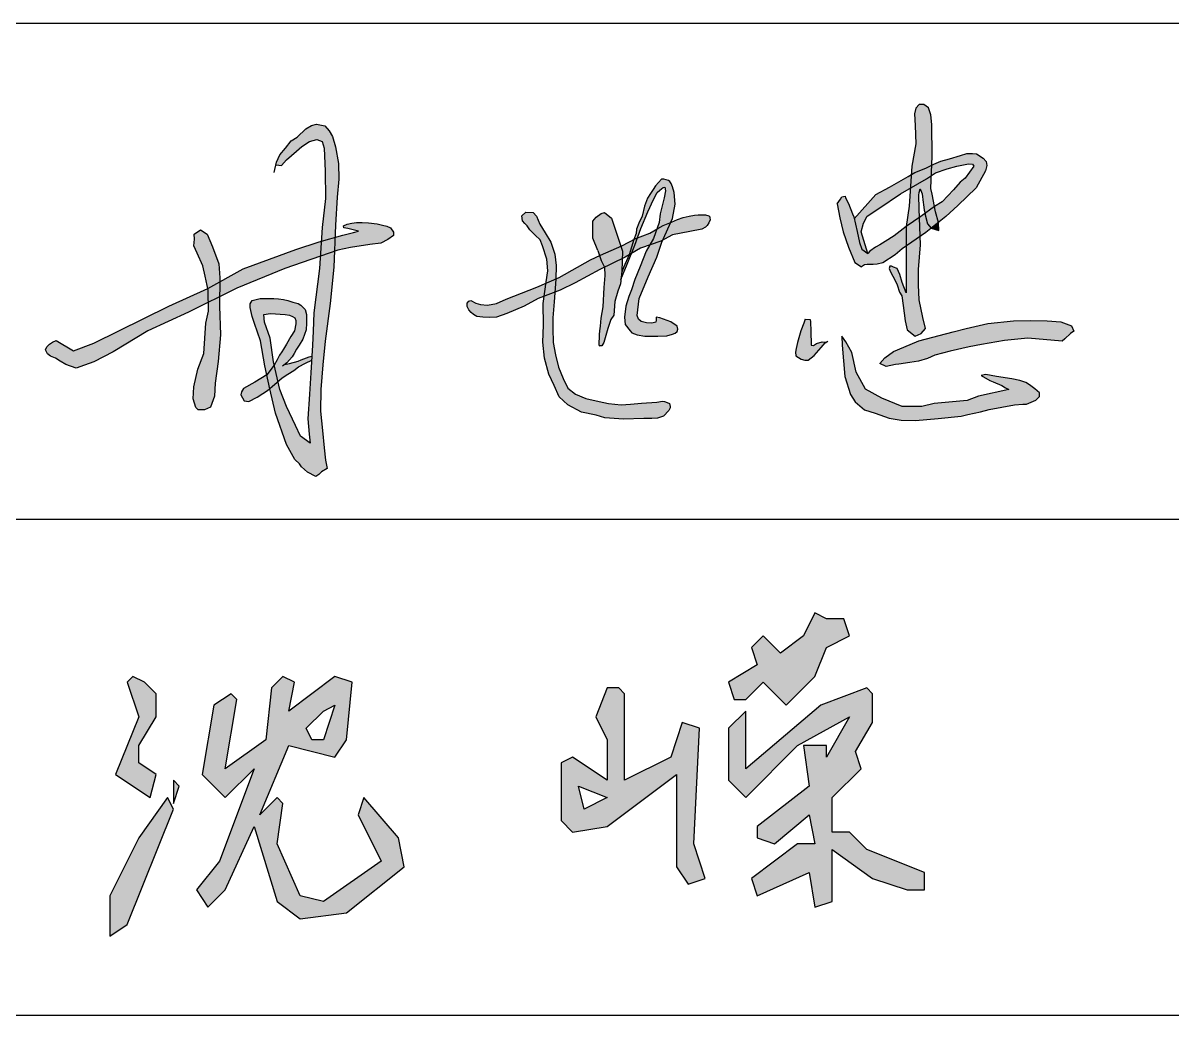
# Model space of a CAD drawing. Header units: millimetres. Extents: x 865974 to 875117, y 41124 to 44891.
# Drawn here: x 871434.83 to 871449.91, y 41163.1 to 41176.1 of the extents above; entities that cross this region are included whole.
import ezdxf

# ---------------------------------------------------------------- set-up
doc = ezdxf.new("R2010")
doc.units = ezdxf.units.MM
doc.header["$LTSCALE"] = 1000
doc.header["$MEASUREMENT"] = 0
doc.layers.add('HATCH', color=8, linetype='Continuous')

msp = doc.modelspace()

# ---------------------------------------------------------------- hatches: boundary and pattern name
at = {"linetype": 'Continuous'}
h = msp.add_hatch(color=256, dxfattribs=at)
h.paths.add_polyline_path([(871443.399, 41166.256), (871443.399, 41165.046), (871443.55, 41164.819), (871443.777, 41164.894), (871443.626, 41165.348), (871443.701, 41166.861), (871443.474, 41166.936), (871443.323, 41166.483), (871442.718, 41166.18), (871442.718, 41167.314), (871442.643, 41167.39), (871442.491, 41167.39), (871442.34, 41167.012), (871442.491, 41166.709), (871442.491, 41166.18), (871442.038, 41166.483), (871441.886, 41166.407), (871441.886, 41165.651), (871442.038, 41165.499), (871442.491, 41165.575)])
h.paths.add_polyline_path([(871442.491, 41165.953), (871442.189, 41165.802), (871442.113, 41166.104)], flags=16)
h.paths.add_polyline_path([(871445.214, 41167.541), (871445.365, 41167.919), (871445.668, 41168.071), (871445.592, 41168.298), (871445.365, 41168.298), (871445.214, 41168.373), (871445.063, 41168.071), (871444.76, 41167.844), (871444.533, 41168.071), (871444.382, 41167.919), (871444.458, 41167.693), (871444.079, 41167.466), (871444.155, 41167.239), (871444.306, 41167.239), (871444.533, 41167.466), (871444.836, 41167.163)])
h.paths.add_polyline_path([(871445.97, 41166.936), (871445.97, 41167.314), (871445.894, 41167.39), (871445.289, 41167.163), (871444.306, 41166.331), (871444.306, 41167.088), (871444.079, 41166.861), (871444.079, 41166.18), (871444.306, 41165.953), (871444.987, 41166.634), (871445.668, 41167.012), (871445.365, 41166.483), (871445.365, 41166.634), (871445.063, 41166.634), (871445.138, 41166.104), (871444.458, 41165.575), (871444.458, 41165.424), (871444.684, 41165.348), (871445.138, 41165.726), (871445.214, 41165.348), (871444.987, 41165.348), (871444.382, 41164.894), (871444.458, 41164.668), (871445.138, 41164.97), (871445.214, 41164.516), (871445.441, 41164.592), (871445.441, 41165.273), (871445.97, 41164.894), (871446.424, 41164.743), (871446.651, 41164.743), (871446.651, 41164.97), (871445.894, 41165.273), (871445.668, 41165.499), (871445.441, 41165.499), (871445.441, 41165.953), (871445.819, 41166.331), (871445.743, 41166.558)])
h = msp.add_hatch(color=256, dxfattribs=at)
h.paths.add_polyline_path([(871436.351, 41166.407), (871436.351, 41166.634), (871436.578, 41167.012), (871436.578, 41167.314), (871436.427, 41167.466), (871436.276, 41167.541), (871436.2, 41167.466), (871436.351, 41167.012), (871436.049, 41166.256), (871436.503, 41165.953), (871436.578, 41166.256)])
h.paths.add_polyline_path([(871436.881, 41166.104), (871436.805, 41166.18), (871436.805, 41165.878)])
h.paths.add_polyline_path([(871436.805, 41165.802), (871436.73, 41165.953), (871436.351, 41165.424), (871435.973, 41164.668), (871435.973, 41164.138), (871436.2, 41164.289)])
h.paths.add_polyline_path([(871438.318, 41166.634), (871438.923, 41166.483), (871439.074, 41166.709), (871439.15, 41167.466), (871438.923, 41167.541), (871438.318, 41167.088), (871438.393, 41167.466), (871438.242, 41167.541), (871438.091, 41167.39), (871438.015, 41166.709), (871437.486, 41166.331), (871437.637, 41167.239), (871437.561, 41167.314), (871437.335, 41167.163), (871437.183, 41166.256), (871437.486, 41165.953), (871437.864, 41166.331), (871437.41, 41165.121), (871437.108, 41164.743), (871437.259, 41164.516), (871437.486, 41164.743), (871437.864, 41165.575), (871438.166, 41164.592), (871438.469, 41164.365), (871439.074, 41164.441), (871439.83, 41165.046), (871439.755, 41165.424), (871439.301, 41165.953), (871439.225, 41165.726), (871439.528, 41165.121), (871438.771, 41164.592), (871438.469, 41164.668), (871438.166, 41165.348), (871438.242, 41165.878), (871438.166, 41165.953), (871437.94, 41165.726)])
h.paths.add_polyline_path([(871438.545, 41166.861), (871438.771, 41167.088), (871438.923, 41167.163), (871438.771, 41166.709), (871438.62, 41166.709)], flags=16)
at = {"layer": 'HATCH'}
for points in [[(871446.745, 41174.772), (871446.734, 41174.902), (871446.703, 41174.993), (871446.64, 41175.035), (871446.58, 41175.035), (871446.538, 41174.99), (871446.52, 41174.913), (871446.527, 41174.762), (871446.534, 41174.52), (871446.485, 41174.229), (871446.477, 41174.118), (871446.524, 41174.145), (871446.668, 41174.204), (871446.746, 41174.241), (871446.752, 41174.358)], [(871438.953, 41173.823), (871438.974, 41174.058), (871438.971, 41174.264), (871438.931, 41174.483), (871438.889, 41174.619), (871438.849, 41174.689), (871438.792, 41174.758), (871438.68, 41174.78), (871438.616, 41174.761), (871438.541, 41174.716), (871438.426, 41174.609), (871438.349, 41174.558), (871438.277, 41174.465), (871438.202, 41174.377), (871438.159, 41174.28), (871438.151, 41174.245), (871438.224, 41174.238), (871438.289, 41174.312), (871438.42, 41174.423), (871438.488, 41174.484), (871438.589, 41174.551), (871438.686, 41174.578), (871438.754, 41174.551), (871438.781, 41174.464), (871438.794, 41174.164), (871438.801, 41173.803), (871438.757, 41173.425), (871438.745, 41173.244), (871438.923, 41173.295), (871438.929, 41173.454)], [(871447.459, 41174.29), (871447.42, 41174.331), (871447.332, 41174.389), (871447.28, 41174.394), (871447.203, 41174.392), (871447.122, 41174.369), (871446.976, 41174.326), (871446.862, 41174.293), (871446.773, 41174.254), (871446.746, 41174.241), (871446.739, 41174.105), (871446.792, 41174.139), (871446.948, 41174.192), (871447.074, 41174.226), (871447.182, 41174.248), (871447.228, 41174.257), (871447.277, 41174.255), (871447.294, 41174.23), (871447.183, 41174.071), (871447.116, 41174.02), (871447.029, 41173.917), (871446.881, 41173.759), (871446.78, 41173.699), (871446.794, 41173.629), (871446.832, 41173.491), (871446.927, 41173.568), (871447.085, 41173.713), (871447.326, 41173.942), (871447.45, 41174.165), (871447.466, 41174.235)], [(871446.746, 41174.241), (871446.668, 41174.204), (871446.524, 41174.145), (871446.477, 41174.118), (871446.464, 41173.942), (871446.676, 41174.064), (871446.739, 41174.105)], [(871446.05, 41173.672), (871446.333, 41173.866), (871446.464, 41173.942), (871446.477, 41174.118), (871446.434, 41174.093), (871446.189, 41173.954), (871446.013, 41173.858), (871445.729, 41173.538), (871445.768, 41173.37), (871445.796, 41173.228), (871445.83, 41173.142), (871445.907, 41173.082), (871445.819, 41173.366), (871445.852, 41173.482), (871445.897, 41173.572)], [(871446.739, 41174.105), (871446.676, 41174.064), (871446.464, 41173.942), (871446.447, 41173.703), (871446.411, 41173.439), (871446.585, 41173.556), (871446.581, 41173.668), (871446.576, 41173.85), (871446.578, 41173.883), (871446.593, 41173.93), (871446.621, 41173.865), (871446.634, 41173.754), (871446.636, 41173.724), (871446.643, 41173.651), (871446.658, 41173.609), (871446.78, 41173.699), (871446.748, 41173.86), (871446.731, 41173.937)], [(871443.023, 41173.63), (871443.096, 41173.791), (871443.145, 41173.881), (871443.181, 41173.913), (871443.223, 41173.948), (871443.248, 41173.953), (871443.256, 41173.904), (871443.237, 41173.811), (871443.185, 41173.604), (871443.171, 41173.489), (871443.141, 41173.401), (871443.155, 41173.409), (871443.225, 41173.449), (871443.322, 41173.49), (871443.346, 41173.543), (871443.383, 41173.729), (871443.367, 41173.884), (871443.348, 41173.956), (871443.331, 41174.001), (871443.313, 41174.026), (871443.293, 41174.041), (871443.232, 41174.058), (871443.201, 41174.058), (871443.124, 41173.97), (871443.092, 41173.922), (871443.059, 41173.868), (871443.021, 41173.81), (871442.98, 41173.703), (871442.95, 41173.574), (871442.907, 41173.479), (871442.877, 41173.403), (871442.872, 41173.346), (871442.84, 41173.267), (871442.868, 41173.282), (871442.887, 41173.289), (871442.93, 41173.412)], [(871445.723, 41173.566), (871445.707, 41173.605), (871445.652, 41173.74), (871445.616, 41173.811), (871445.608, 41173.833), (871445.565, 41173.825), (871445.549, 41173.794), (871445.507, 41173.736), (871445.539, 41173.549), (871445.582, 41173.367), (871445.654, 41173.168), (871445.735, 41172.966), (871445.822, 41172.909), (871445.864, 41172.934), (871445.9, 41172.94), (871445.925, 41172.941), (871445.976, 41172.941), (871446.03, 41172.943), (871446.102, 41172.962), (871446.263, 41173.067), (871446.357, 41173.144), (871446.41, 41173.181), (871446.411, 41173.439), (871446.253, 41173.317), (871446.134, 41173.242), (871446.064, 41173.199), (871446.008, 41173.168), (871445.934, 41173.115), (871445.907, 41173.082), (871445.83, 41173.142), (871445.796, 41173.228), (871445.768, 41173.37)], [(871441.806, 41173.076), (871441.754, 41173.233), (871441.68, 41173.354), (871441.61, 41173.469), (871441.563, 41173.573), (871441.521, 41173.622), (871441.425, 41173.626), (871441.372, 41173.577), (871441.382, 41173.512), (871441.412, 41173.477), (871441.44, 41173.447), (871441.477, 41173.394), (871441.547, 41173.323), (871441.613, 41173.261), (871441.644, 41173.186), (871441.698, 41173.009), (871441.711, 41172.857), (871441.691, 41172.713), (871441.688, 41172.694), (871441.816, 41172.748), (871441.82, 41172.927)], [(871442.6, 41173.389), (871442.548, 41173.545), (871442.456, 41173.621), (871442.412, 41173.609), (871442.348, 41173.561), (871442.303, 41173.509), (871442.303, 41173.425), (871442.303, 41173.285), (871442.368, 41173.125), (871442.391, 41173.057), (871442.401, 41173.062), (871442.671, 41173.177)], [(871446.794, 41173.629), (871446.78, 41173.699), (871446.78, 41173.699), (871446.658, 41173.609), (871446.656, 41173.59), (871446.689, 41173.474), (871446.738, 41173.414), (871446.832, 41173.491)], [(871439.616, 41173.267), (871439.69, 41173.319), (871439.692, 41173.362), (871439.649, 41173.42), (871439.603, 41173.442), (871439.545, 41173.457), (871439.477, 41173.473), (871439.362, 41173.486), (871439.281, 41173.49), (871439.205, 41173.49), (871439.145, 41173.479), (871439.084, 41173.467), (871439.036, 41173.446), (871439.04, 41173.422), (871439.092, 41173.409), (871439.16, 41173.393), (871439.23, 41173.378), (871439.168, 41173.36), (871439.026, 41173.325), (871438.923, 41173.295), (871438.916, 41173.111), (871438.962, 41173.127), (871439.125, 41173.16), (871439.382, 41173.203), (871439.525, 41173.22)], [(871443.322, 41173.49), (871443.225, 41173.449), (871443.155, 41173.409), (871443.141, 41173.401), (871443.099, 41173.28), (871443.049, 41173.194), (871443.196, 41173.246), (871443.219, 41173.258)], [(871443.733, 41173.404), (871443.781, 41173.429), (871443.802, 41173.451), (871443.824, 41173.486), (871443.839, 41173.524), (871443.838, 41173.552), (871443.835, 41173.563), (871443.825, 41173.577), (871443.778, 41173.592), (871443.685, 41173.592), (871443.635, 41173.586), (871443.565, 41173.572), (871443.488, 41173.556), (871443.411, 41173.529), (871443.335, 41173.496), (871443.322, 41173.49), (871443.219, 41173.258), (871443.347, 41173.326), (871443.574, 41173.37)], [(871446.585, 41173.556), (871446.411, 41173.439), (871446.41, 41173.181), (871446.592, 41173.306)], [(871446.689, 41173.474), (871446.656, 41173.59), (871446.658, 41173.609), (871446.602, 41173.568), (871446.585, 41173.556), (871446.592, 41173.306), (871446.669, 41173.359), (871446.738, 41173.414)], [(871446.832, 41173.491), (871446.738, 41173.414), (871446.836, 41173.383)], [(871437.403, 41172.948), (871437.319, 41173.17), (871437.249, 41173.336), (871437.161, 41173.393), (871437.078, 41173.337), (871437.084, 41173.273), (871437.073, 41173.185), (871437.116, 41173.086), (871437.19, 41172.922), (871437.22, 41172.788), (871437.255, 41172.624), (871437.415, 41172.713), (871437.416, 41172.763)], [(871443.099, 41173.28), (871443.141, 41173.401), (871443.051, 41173.352), (871442.887, 41173.289), (871442.852, 41173.192), (871442.809, 41173.084), (871442.929, 41173.152), (871443.049, 41173.194)], [(871438.264, 41172.885), (871438.731, 41173.047), (871438.745, 41173.244), (871438.716, 41173.236), (871438.409, 41173.135), (871437.72, 41172.881), (871437.415, 41172.713), (871437.412, 41172.518), (871437.635, 41172.629)], [(871438.923, 41173.295), (871438.745, 41173.244), (871438.731, 41173.047), (871438.916, 41173.111)], [(871442.692, 41173.115), (871442.671, 41173.177), (871442.401, 41173.062), (871442.391, 41173.057), (871442.413, 41172.991), (871442.456, 41172.904), (871442.689, 41173.018)], [(871442.84, 41173.267), (871442.684, 41173.182), (871442.671, 41173.177), (871442.692, 41173.115), (871442.689, 41173.018), (871442.726, 41173.037), (871442.777, 41173.066)], [(871443.143, 41173.035), (871443.207, 41173.231), (871443.219, 41173.258), (871443.196, 41173.246), (871443.049, 41173.194), (871443.001, 41173.112), (871442.923, 41172.913), (871442.852, 41172.744), (871442.808, 41172.607), (871442.773, 41172.52), (871442.734, 41172.392), (871442.718, 41172.25), (871442.727, 41172.155), (871442.794, 41172.07), (871442.815, 41172.044), (871442.883, 41172.017), (871442.982, 41172), (871443.048, 41171.999), (871443.156, 41171.999), (871443.274, 41172.003), (871443.345, 41172.025), (871443.38, 41172.041), (871443.41, 41172.061), (871443.415, 41172.092), (871443.407, 41172.13), (871443.325, 41172.186), (871443.276, 41172.205), (871443.182, 41172.24), (871443.131, 41172.248), (871443.131, 41172.209), (871443.128, 41172.185), (871443.076, 41172.171), (871443.008, 41172.174), (871442.938, 41172.193), (871442.9, 41172.222), (871442.884, 41172.273), (871442.908, 41172.493), (871443.026, 41172.779)], [(871442.887, 41173.289), (871442.868, 41173.282), (871442.84, 41173.267), (871442.777, 41173.066), (871442.809, 41173.084), (871442.852, 41173.192)], [(871446.595, 41173.199), (871446.592, 41173.306), (871446.41, 41173.181), (871446.408, 41172.913), (871446.407, 41172.699), (871446.408, 41172.57), (871446.355, 41172.703), (871446.327, 41172.81), (871446.292, 41172.885), (871446.244, 41172.904), (871446.217, 41172.916), (871446.196, 41172.918), (871446.188, 41172.889), (871446.204, 41172.843), (871446.263, 41172.731), (871446.29, 41172.672), (871446.32, 41172.577), (871446.354, 41172.527), (871446.37, 41172.4), (871446.398, 41172.201), (871446.421, 41172.084), (871446.526, 41171.999), (871446.607, 41172.036), (871446.661, 41172.1), (871446.627, 41172.246), (871446.581, 41172.475), (871446.57, 41172.674), (871446.57, 41172.876)], [(871438.202, 41171.301), (871438.178, 41171.406), (871438.102, 41171.341), (871438.069, 41171.313), (871438.07, 41171.311), (871438.145, 41170.993), (871438.289, 41170.581), (871438.398, 41170.382), (871438.46, 41170.328), (871438.486, 41170.288), (871438.563, 41170.219), (871438.673, 41170.163), (871438.711, 41170.189), (871438.746, 41170.221), (871438.819, 41170.266), (871438.797, 41170.376), (871438.78, 41170.537), (871438.761, 41170.764), (871438.733, 41171.017), (871438.736, 41171.302), (871438.765, 41171.624), (871438.793, 41171.933), (871438.862, 41172.427), (871438.907, 41172.903), (871438.916, 41173.111), (871438.731, 41173.047), (871438.72, 41172.885), (871438.646, 41172.308), (871438.639, 41172.064), (871438.629, 41171.882), (871438.609, 41171.518), (871438.589, 41171.238), (871438.566, 41170.917), (871438.585, 41170.716), (871438.599, 41170.598), (871438.472, 41170.688), (871438.407, 41170.829), (871438.287, 41171.077)], [(871442.393, 41172.874), (871442.456, 41172.904), (871442.413, 41172.991), (871442.391, 41173.057), (871442.274, 41173), (871441.862, 41172.767), (871441.816, 41172.748), (871441.804, 41172.575), (871441.875, 41172.602), (871442.072, 41172.7)], [(871442.684, 41172.852), (871442.689, 41173.018), (871442.456, 41172.904), (871442.462, 41172.796), (871442.447, 41172.638), (871442.432, 41172.386), (871442.407, 41172.234), (871442.399, 41172.131), (871442.388, 41172.072), (871442.386, 41172.022), (871442.386, 41171.978), (871442.38, 41171.921), (871442.381, 41171.893), (871442.385, 41171.88), (871442.393, 41171.873), (871442.419, 41171.874), (871442.448, 41171.918), (871442.498, 41172.099), (871442.54, 41172.219), (871442.58, 41172.275), (871442.592, 41172.455), (871442.632, 41172.592), (871442.664, 41172.684)], [(871442.809, 41173.084), (871442.777, 41173.066), (871442.704, 41172.901), (871442.683, 41172.837), (871442.671, 41172.743), (871442.754, 41172.943)], [(871437.415, 41172.713), (871437.255, 41172.624), (871437.26, 41172.601), (871437.264, 41172.445), (871437.412, 41172.518)], [(871441.816, 41172.748), (871441.688, 41172.694), (871441.665, 41172.523), (871441.804, 41172.575)], [(871436.471, 41172.07), (871437.003, 41172.316), (871437.264, 41172.445), (871437.26, 41172.601), (871437.255, 41172.624), (871436.744, 41172.392), (871435.764, 41171.908), (871435.495, 41171.806), (871435.271, 41171.944), (871435.219, 41171.921), (871435.184, 41171.894), (871435.149, 41171.859), (871435.13, 41171.822), (871435.155, 41171.769), (871435.194, 41171.738), (871435.26, 41171.711), (871435.32, 41171.672), (871435.396, 41171.629), (871435.53, 41171.581), (871435.642, 41171.618), (871435.761, 41171.662), (871436.015, 41171.793)], [(871441.586, 41172.494), (871441.665, 41172.523), (871441.688, 41172.694), (871441.568, 41172.642), (871441.165, 41172.487), (871441.041, 41172.428), (871440.923, 41172.407), (871440.831, 41172.417), (871440.77, 41172.433), (871440.704, 41172.466), (871440.677, 41172.457), (871440.657, 41172.431), (871440.654, 41172.388), (871440.678, 41172.346), (871440.708, 41172.31), (871440.738, 41172.283), (871440.783, 41172.26), (871440.861, 41172.251), (871440.952, 41172.244), (871441.04, 41172.251), (871441.176, 41172.299), (871441.403, 41172.393)], [(871441.778, 41172.101), (871441.78, 41172.242), (871441.795, 41172.448), (871441.804, 41172.575), (871441.665, 41172.523), (871441.652, 41172.428), (871441.658, 41172.144), (871441.648, 41171.92), (871441.669, 41171.71), (871441.726, 41171.503), (871441.796, 41171.354), (871441.861, 41171.207), (871441.973, 41171.102), (871442.155, 41171.004), (871442.348, 41170.963), (871442.459, 41170.928), (871442.704, 41170.913), (871442.971, 41170.92), (871443.075, 41170.921), (871443.15, 41170.927), (871443.228, 41170.95), (871443.3, 41171.027), (871443.318, 41171.063), (871443.318, 41171.079), (871443.306, 41171.117), (871443.278, 41171.131), (871443.242, 41171.143), (871443.214, 41171.149), (871443.143, 41171.136), (871442.939, 41171.122), (871442.796, 41171.11), (871442.673, 41171.099), (871442.508, 41171.118), (871442.385, 41171.144), (871442.213, 41171.185), (871442.075, 41171.241), (871441.974, 41171.319), (871441.913, 41171.446), (871441.851, 41171.593), (871441.814, 41171.756), (871441.784, 41171.916)], [(871437.425, 41172.018), (871437.409, 41172.393), (871437.412, 41172.518), (871437.264, 41172.445), (871437.267, 41172.33), (871437.229, 41172.172), (871437.204, 41171.774), (871437.125, 41171.569), (871437.073, 41171.337), (871437.064, 41171.179), (871437.098, 41171.066), (871437.13, 41171.035), (871437.215, 41171.035), (871437.29, 41171.071), (871437.346, 41171.215), (871437.351, 41171.384), (871437.391, 41171.668)], [(871438.477, 41172.405), (871438.44, 41172.429), (871438.37, 41172.446), (871438.305, 41172.466), (871438.248, 41172.479), (871438.184, 41172.49), (871438.123, 41172.496), (871438.026, 41172.496), (871437.941, 41172.496), (871437.837, 41172.466), (871437.81, 41172.426), (871437.81, 41172.375), (871437.84, 41172.26), (871437.87, 41172.166), (871437.948, 41171.94), (871438.005, 41171.61), (871438.03, 41171.495), (871438.128, 41171.619), (871438.117, 41171.662), (871438.072, 41171.973), (871437.998, 41172.184), (871437.989, 41172.284), (871438.08, 41172.299), (871438.272, 41172.282), (871438.326, 41172.275), (871438.367, 41172.256), (871438.398, 41172.24), (871438.409, 41172.206), (871438.409, 41172.162), (871438.391, 41172.069), (871438.343, 41171.995), (871438.287, 41171.895), (871438.248, 41171.83), (871438.226, 41171.793), (871438.198, 41171.75), (871438.165, 41171.689), (871438.128, 41171.619), (871438.178, 41171.406), (871438.232, 41171.454), (871438.304, 41171.501), (871438.385, 41171.551), (871438.445, 41171.597), (871438.537, 41171.647), (871438.618, 41171.684), (871438.621, 41171.74), (871438.585, 41171.729), (871438.482, 41171.69), (871438.439, 41171.673), (871438.328, 41171.643), (871438.263, 41171.629), (871438.292, 41171.65), (871438.363, 41171.731), (871438.39, 41171.775), (871438.417, 41171.829), (871438.454, 41171.883), (871438.501, 41171.96), (871438.545, 41172.085), (871438.552, 41172.169), (871438.552, 41172.233), (871438.548, 41172.284), (871438.531, 41172.348)], [(871445.297, 41171.852), (871445.347, 41171.912), (871445.365, 41171.923), (871445.307, 41171.927), (871445.234, 41171.902), (871445.194, 41171.877), (871445.166, 41171.882), (871445.164, 41171.909), (871445.164, 41171.947), (871445.159, 41172.005), (871445.159, 41172.047), (871445.159, 41172.108), (871445.156, 41172.143), (871445.156, 41172.188), (871445.151, 41172.218), (871445.086, 41172.223), (871445.066, 41172.17), (871445.028, 41172.07), (871444.983, 41171.919), (871444.968, 41171.839), (871444.958, 41171.791), (871444.965, 41171.741), (871445.033, 41171.699), (871445.083, 41171.684), (871445.124, 41171.686), (871445.204, 41171.749)], [(871446.986, 41171.804), (871447.235, 41171.86), (871447.398, 41171.891), (871447.697, 41171.942), (871448.002, 41171.973), (871448.455, 41171.934), (871448.488, 41171.967), (871448.562, 41172.036), (871448.608, 41172.064), (871448.575, 41172.135), (871448.435, 41172.189), (871448.259, 41172.201), (871448.038, 41172.206), (871447.814, 41172.199), (871447.48, 41172.168), (871447.197, 41172.1), (871447.024, 41172.056), (871446.573, 41171.939), (871446.377, 41171.855), (871446.245, 41171.799), (871446.128, 41171.715), (871446.065, 41171.644), (871446.149, 41171.603), (871446.271, 41171.631), (871446.311, 41171.634), (871446.457, 41171.654), (871446.569, 41171.672), (871446.688, 41171.708), (871446.785, 41171.753)], [(871445.695, 41171.788), (871445.619, 41171.928), (871445.568, 41172.002), (871445.571, 41171.884), (871445.606, 41171.472), (871445.681, 41171.236), (871445.741, 41171.138), (871445.862, 41171.033), (871446.003, 41170.993), (871446.188, 41170.924), (871446.343, 41170.898), (871446.533, 41170.896), (871446.829, 41170.92), (871447.13, 41170.954), (871447.219, 41170.974), (871447.382, 41171.008), (871447.495, 41171.039), (871447.831, 41171.101), (871447.938, 41171.11), (871447.988, 41171.11), (871448.109, 41171.162), (871448.155, 41171.21), (871448.157, 41171.259), (871448.095, 41171.309), (871448.024, 41171.363), (871447.978, 41171.392), (871447.901, 41171.418), (871447.794, 41171.44), (871447.595, 41171.472), (871447.452, 41171.498), (871447.392, 41171.484), (871447.506, 41171.42), (871447.55, 41171.402), (871447.663, 41171.355), (871447.712, 41171.325), (871447.756, 41171.303), (871447.356, 41171.216), (871447.21, 41171.157), (871446.776, 41171.117), (871446.614, 41171.078), (871446.357, 41171.078), (871446.089, 41171.189), (871445.876, 41171.307), (871445.754, 41171.529)], [(871438.128, 41171.619), (871438.03, 41171.495), (871438.069, 41171.313), (871438.102, 41171.341), (871438.178, 41171.406)], [(871438.069, 41171.313), (871438.03, 41171.495), (871437.874, 41171.399), (871437.726, 41171.315), (871437.698, 41171.269), (871437.689, 41171.232), (871437.735, 41171.154), (871437.796, 41171.143), (871437.904, 41171.202), (871437.978, 41171.247), (871438.039, 41171.286)]]:
    msp.add_hatch(color=256, dxfattribs=at).paths.add_polyline_path(points)

# ---------------------------------------------------------------- linework, layer by layer
for p, q in [((871417.235, 41176.104), (871527.235, 41176.104)), ((871417.235, 41169.604), (871472.235, 41169.604)), ((871417.235, 41163.104), (871472.235, 41163.104))]:
    msp.add_line(p, q)
for points in [[(871446.656, 41173.59), (871446.689, 41173.474), (871446.738, 41173.414), (871446.836, 41173.383), (871446.832, 41173.491), (871446.794, 41173.629), (871446.748, 41173.86), (871446.731, 41173.937), (871446.752, 41174.358), (871446.745, 41174.772), (871446.734, 41174.902), (871446.703, 41174.993), (871446.64, 41175.035), (871446.58, 41175.035), (871446.538, 41174.99), (871446.52, 41174.913), (871446.527, 41174.762), (871446.534, 41174.52), (871446.485, 41174.229), (871446.447, 41173.703), (871446.411, 41173.439), (871446.408, 41172.913), (871446.407, 41172.699), (871446.408, 41172.57), (871446.355, 41172.703), (871446.327, 41172.81), (871446.292, 41172.885)], [(871438.127, 41174.147), (871438.159, 41174.28), (871438.202, 41174.377), (871438.277, 41174.465), (871438.349, 41174.558), (871438.426, 41174.609), (871438.541, 41174.716), (871438.616, 41174.761), (871438.68, 41174.78), (871438.792, 41174.758), (871438.849, 41174.689), (871438.889, 41174.619), (871438.931, 41174.483), (871438.971, 41174.264), (871438.974, 41174.058), (871438.953, 41173.823), (871438.929, 41173.454), (871438.907, 41172.903), (871438.862, 41172.427), (871438.793, 41171.933), (871438.765, 41171.624), (871438.736, 41171.302), (871438.733, 41171.017), (871438.761, 41170.764), (871438.78, 41170.537), (871438.797, 41170.376), (871438.819, 41170.266), (871438.746, 41170.221), (871438.711, 41170.189), (871438.673, 41170.163), (871438.563, 41170.219), (871438.486, 41170.288), (871438.46, 41170.328), (871438.398, 41170.382), (871438.289, 41170.581), (871438.145, 41170.993), (871438.07, 41171.311), (871438.005, 41171.61), (871437.948, 41171.94), (871437.87, 41172.166), (871437.84, 41172.26), (871437.81, 41172.375), (871437.81, 41172.426), (871437.837, 41172.466), (871437.837, 41172.466), (871437.941, 41172.496), (871438.026, 41172.496), (871438.026, 41172.496), (871438.123, 41172.496), (871438.184, 41172.49), (871438.248, 41172.479), (871438.305, 41172.466), (871438.37, 41172.446), (871438.44, 41172.429), (871438.477, 41172.405), (871438.531, 41172.348), (871438.548, 41172.284), (871438.552, 41172.233), (871438.552, 41172.169), (871438.545, 41172.085), (871438.501, 41171.96), (871438.454, 41171.883), (871438.417, 41171.829), (871438.39, 41171.775), (871438.363, 41171.731), (871438.363, 41171.731), (871438.292, 41171.65), (871438.235, 41171.607)], [(871438.151, 41174.245), (871438.224, 41174.238), (871438.224, 41174.238), (871438.289, 41174.312), (871438.42, 41174.423), (871438.488, 41174.484), (871438.589, 41174.551), (871438.686, 41174.578), (871438.686, 41174.578), (871438.754, 41174.551), (871438.781, 41174.464), (871438.794, 41174.164), (871438.801, 41173.803), (871438.757, 41173.425), (871438.72, 41172.885), (871438.646, 41172.308), (871438.639, 41172.064), (871438.629, 41171.882), (871438.609, 41171.518), (871438.589, 41171.238), (871438.566, 41170.917), (871438.585, 41170.716), (871438.599, 41170.598), (871438.599, 41170.598), (871438.472, 41170.688), (871438.407, 41170.829), (871438.287, 41171.077), (871438.202, 41171.301), (871438.117, 41171.662), (871438.072, 41171.973), (871437.998, 41172.184), (871437.989, 41172.284), (871437.989, 41172.284), (871438.08, 41172.299), (871438.272, 41172.282), (871438.272, 41172.282), (871438.326, 41172.275), (871438.367, 41172.256), (871438.398, 41172.24), (871438.409, 41172.206), (871438.409, 41172.162), (871438.391, 41172.069), (871438.343, 41171.995), (871438.287, 41171.895), (871438.248, 41171.83), (871438.226, 41171.793), (871438.198, 41171.75), (871438.165, 41171.689), (871438.128, 41171.619), (871438.03, 41171.495), (871437.874, 41171.399), (871437.726, 41171.315), (871437.698, 41171.269), (871437.689, 41171.232), (871437.735, 41171.154), (871437.796, 41171.143), (871437.904, 41171.202), (871437.978, 41171.247), (871438.039, 41171.286), (871438.102, 41171.341), (871438.232, 41171.454), (871438.304, 41171.501), (871438.385, 41171.551), (871438.445, 41171.597), (871438.537, 41171.647), (871438.618, 41171.684)], [(871445.729, 41173.538), (871446.013, 41173.858), (871446.189, 41173.954), (871446.434, 41174.093), (871446.524, 41174.145), (871446.668, 41174.204), (871446.773, 41174.254), (871446.862, 41174.293), (871446.976, 41174.326), (871447.122, 41174.369), (871447.203, 41174.392), (871447.28, 41174.394), (871447.332, 41174.389), (871447.42, 41174.331), (871447.459, 41174.29), (871447.466, 41174.235), (871447.45, 41174.165), (871447.326, 41173.942), (871447.085, 41173.713), (871446.927, 41173.568), (871446.669, 41173.359), (871446.357, 41173.144), (871446.263, 41173.067), (871446.102, 41172.962), (871446.03, 41172.943), (871445.976, 41172.941), (871445.925, 41172.941), (871445.9, 41172.94), (871445.864, 41172.934), (871445.822, 41172.909)], [(871445.507, 41173.736), (871445.549, 41173.794), (871445.565, 41173.825), (871445.565, 41173.825), (871445.608, 41173.833), (871445.616, 41173.811), (871445.652, 41173.74), (871445.707, 41173.605), (871445.723, 41173.566), (871445.768, 41173.37), (871445.796, 41173.228), (871445.83, 41173.142), (871445.907, 41173.082), (871445.819, 41173.366), (871445.852, 41173.482), (871445.897, 41173.572), (871446.05, 41173.672), (871446.333, 41173.866), (871446.676, 41174.064), (871446.792, 41174.139), (871446.948, 41174.192), (871447.074, 41174.226), (871447.182, 41174.248), (871447.228, 41174.257), (871447.277, 41174.255), (871447.294, 41174.23), (871447.183, 41174.071), (871447.116, 41174.02), (871447.029, 41173.917), (871446.881, 41173.759), (871446.78, 41173.699), (871446.602, 41173.568), (871446.411, 41173.439), (871446.253, 41173.317), (871446.134, 41173.242), (871446.064, 41173.199), (871446.008, 41173.168), (871445.934, 41173.115), (871445.907, 41173.082)], [(871442.671, 41172.743), (871442.754, 41172.943), (871442.852, 41173.192), (871442.93, 41173.412), (871443.023, 41173.63), (871443.096, 41173.791), (871443.145, 41173.881), (871443.181, 41173.913), (871443.223, 41173.948), (871443.248, 41173.953), (871443.256, 41173.904), (871443.237, 41173.811), (871443.185, 41173.604), (871443.171, 41173.489), (871443.099, 41173.28), (871443.001, 41173.112), (871442.923, 41172.913), (871442.852, 41172.744), (871442.808, 41172.607), (871442.773, 41172.52), (871442.734, 41172.392), (871442.718, 41172.25), (871442.727, 41172.155), (871442.794, 41172.07), (871442.815, 41172.044), (871442.883, 41172.017), (871442.982, 41172), (871443.048, 41171.999), (871443.156, 41171.999), (871443.274, 41172.003), (871443.345, 41172.025), (871443.38, 41172.041), (871443.41, 41172.061), (871443.415, 41172.092), (871443.407, 41172.13), (871443.325, 41172.186), (871443.276, 41172.205), (871443.182, 41172.24), (871443.131, 41172.248), (871443.131, 41172.209), (871443.128, 41172.185), (871443.076, 41172.171), (871443.008, 41172.174), (871442.938, 41172.193), (871442.9, 41172.222), (871442.884, 41172.273), (871442.908, 41172.493), (871443.026, 41172.779), (871443.143, 41173.035), (871443.207, 41173.231), (871443.346, 41173.543), (871443.383, 41173.729), (871443.367, 41173.884), (871443.348, 41173.956), (871443.331, 41174.001), (871443.313, 41174.026), (871443.293, 41174.041), (871443.232, 41174.058), (871443.201, 41174.058), (871443.124, 41173.97), (871443.092, 41173.922), (871443.059, 41173.868), (871443.021, 41173.81), (871442.98, 41173.703), (871442.95, 41173.574), (871442.907, 41173.479), (871442.877, 41173.403), (871442.872, 41173.346)], [(871446.292, 41172.885), (871446.244, 41172.904), (871446.217, 41172.916), (871446.196, 41172.918), (871446.188, 41172.889), (871446.204, 41172.843), (871446.263, 41172.731), (871446.29, 41172.672), (871446.32, 41172.577), (871446.354, 41172.527), (871446.37, 41172.4), (871446.398, 41172.201), (871446.421, 41172.084), (871446.526, 41171.999), (871446.607, 41172.036), (871446.661, 41172.1), (871446.661, 41172.1), (871446.627, 41172.246), (871446.581, 41172.475), (871446.57, 41172.674), (871446.57, 41172.876), (871446.595, 41173.199), (871446.581, 41173.668), (871446.576, 41173.85), (871446.578, 41173.883), (871446.593, 41173.93), (871446.593, 41173.93), (871446.621, 41173.865), (871446.634, 41173.754), (871446.636, 41173.724), (871446.643, 41173.651), (871446.658, 41173.609), (871446.656, 41173.59)], [(871441.382, 41173.512), (871441.372, 41173.577), (871441.425, 41173.626), (871441.521, 41173.622), (871441.563, 41173.573), (871441.61, 41173.469), (871441.68, 41173.354), (871441.754, 41173.233), (871441.806, 41173.076), (871441.82, 41172.927), (871441.816, 41172.748), (871441.795, 41172.448), (871441.78, 41172.242), (871441.778, 41172.101), (871441.784, 41171.916), (871441.814, 41171.756), (871441.851, 41171.593), (871441.913, 41171.446), (871441.974, 41171.319), (871442.075, 41171.241), (871442.213, 41171.185), (871442.385, 41171.144), (871442.508, 41171.118), (871442.673, 41171.099), (871442.796, 41171.11), (871442.939, 41171.122), (871443.143, 41171.136), (871443.214, 41171.149), (871443.242, 41171.143), (871443.278, 41171.131), (871443.306, 41171.117), (871443.318, 41171.079), (871443.318, 41171.063), (871443.3, 41171.027), (871443.228, 41170.95), (871443.15, 41170.927), (871443.075, 41170.921), (871442.971, 41170.92), (871442.704, 41170.913), (871442.459, 41170.928), (871442.348, 41170.963), (871442.155, 41171.004), (871441.973, 41171.102), (871441.861, 41171.207), (871441.796, 41171.354), (871441.726, 41171.503), (871441.669, 41171.71), (871441.648, 41171.92), (871441.658, 41172.144), (871441.652, 41172.428), (871441.691, 41172.713), (871441.711, 41172.857), (871441.698, 41173.009), (871441.644, 41173.186), (871441.613, 41173.261), (871441.547, 41173.323), (871441.477, 41173.394), (871441.44, 41173.447), (871441.412, 41173.477), (871441.382, 41173.512)], [(871442.368, 41173.125), (871442.303, 41173.285), (871442.303, 41173.425), (871442.303, 41173.509), (871442.348, 41173.561), (871442.412, 41173.609), (871442.456, 41173.621), (871442.548, 41173.545), (871442.6, 41173.389), (871442.692, 41173.115), (871442.684, 41172.852), (871442.664, 41172.684), (871442.632, 41172.592), (871442.592, 41172.455), (871442.58, 41172.275), (871442.54, 41172.219), (871442.498, 41172.099), (871442.448, 41171.918), (871442.419, 41171.874), (871442.393, 41171.873)], [(871445.507, 41173.736), (871445.539, 41173.549), (871445.582, 41173.367), (871445.654, 41173.168), (871445.735, 41172.966), (871445.822, 41172.909)], [(871435.271, 41171.944), (871435.495, 41171.806), (871435.764, 41171.908), (871436.744, 41172.392), (871437.255, 41172.624), (871437.72, 41172.881), (871438.409, 41173.135), (871438.716, 41173.236), (871439.026, 41173.325), (871439.168, 41173.36), (871439.23, 41173.378), (871439.16, 41173.393), (871439.092, 41173.409), (871439.04, 41173.422), (871439.04, 41173.422), (871439.036, 41173.446), (871439.084, 41173.467), (871439.145, 41173.479), (871439.205, 41173.49), (871439.281, 41173.49), (871439.362, 41173.486), (871439.477, 41173.473), (871439.545, 41173.457), (871439.603, 41173.442), (871439.649, 41173.42), (871439.692, 41173.362), (871439.69, 41173.319), (871439.616, 41173.267), (871439.525, 41173.22), (871439.382, 41173.203), (871439.125, 41173.16), (871438.962, 41173.127), (871438.264, 41172.885), (871437.635, 41172.629), (871437.003, 41172.316), (871436.471, 41172.07), (871436.015, 41171.793), (871435.761, 41171.662), (871435.642, 41171.618), (871435.53, 41171.581), (871435.396, 41171.629), (871435.32, 41171.672), (871435.26, 41171.711), (871435.194, 41171.738), (871435.155, 41171.769), (871435.13, 41171.822), (871435.149, 41171.859), (871435.184, 41171.894), (871435.219, 41171.921), (871435.271, 41171.944)], [(871443.825, 41173.577), (871443.835, 41173.563), (871443.838, 41173.552), (871443.839, 41173.524), (871443.824, 41173.486), (871443.802, 41173.451), (871443.781, 41173.429), (871443.733, 41173.404), (871443.574, 41173.37), (871443.347, 41173.326), (871443.196, 41173.246), (871442.929, 41173.152), (871442.726, 41173.037), (871442.393, 41172.874), (871442.072, 41172.7), (871441.875, 41172.602), (871441.586, 41172.494), (871441.403, 41172.393), (871441.176, 41172.299), (871441.04, 41172.251), (871440.952, 41172.244), (871440.861, 41172.251), (871440.783, 41172.26), (871440.738, 41172.283), (871440.708, 41172.31), (871440.678, 41172.346), (871440.654, 41172.388), (871440.657, 41172.431), (871440.677, 41172.457), (871440.704, 41172.466)], [(871440.704, 41172.466), (871440.77, 41172.433), (871440.831, 41172.417), (871440.923, 41172.407), (871441.041, 41172.428), (871441.165, 41172.487), (871441.568, 41172.642), (871441.862, 41172.767), (871442.274, 41173), (871442.401, 41173.062), (871442.684, 41173.182), (871442.868, 41173.282), (871443.051, 41173.352), (871443.155, 41173.409), (871443.225, 41173.449), (871443.335, 41173.496), (871443.411, 41173.529), (871443.488, 41173.556), (871443.565, 41173.572), (871443.635, 41173.586), (871443.685, 41173.592), (871443.778, 41173.592), (871443.778, 41173.592), (871443.825, 41173.577)], [(871437.078, 41173.337), (871437.161, 41173.393), (871437.249, 41173.336), (871437.319, 41173.17), (871437.403, 41172.948), (871437.416, 41172.763), (871437.409, 41172.393), (871437.425, 41172.018), (871437.391, 41171.668), (871437.351, 41171.384), (871437.346, 41171.215), (871437.29, 41171.071), (871437.215, 41171.035), (871437.13, 41171.035), (871437.098, 41171.066), (871437.064, 41171.179), (871437.073, 41171.337), (871437.125, 41171.569), (871437.204, 41171.774), (871437.229, 41172.172), (871437.267, 41172.33), (871437.26, 41172.601), (871437.22, 41172.788), (871437.19, 41172.922), (871437.116, 41173.086), (871437.073, 41173.185), (871437.084, 41173.273), (871437.078, 41173.337)], [(871442.872, 41173.346), (871442.84, 41173.267), (871442.777, 41173.066), (871442.704, 41172.901), (871442.683, 41172.837)], [(871442.368, 41173.125), (871442.413, 41172.991), (871442.456, 41172.904), (871442.462, 41172.796), (871442.447, 41172.638), (871442.432, 41172.386), (871442.407, 41172.234), (871442.399, 41172.131), (871442.388, 41172.072), (871442.386, 41172.022), (871442.386, 41171.978), (871442.38, 41171.921), (871442.381, 41171.893)], [(871445.086, 41172.223), (871445.066, 41172.17), (871445.028, 41172.07), (871444.983, 41171.919), (871444.968, 41171.839), (871444.958, 41171.791), (871444.965, 41171.741), (871444.965, 41171.741), (871445.033, 41171.699), (871445.083, 41171.684), (871445.124, 41171.686), (871445.204, 41171.749), (871445.297, 41171.852), (871445.347, 41171.912), (871445.382, 41171.935)], [(871445.086, 41172.223), (871445.151, 41172.218), (871445.156, 41172.188), (871445.156, 41172.143), (871445.159, 41172.108), (871445.159, 41172.047), (871445.159, 41172.005), (871445.164, 41171.947), (871445.164, 41171.909), (871445.166, 41171.882), (871445.166, 41171.882), (871445.194, 41171.877), (871445.234, 41171.902), (871445.307, 41171.927), (871445.307, 41171.927), (871445.365, 41171.923)], [(871446.128, 41171.715), (871446.245, 41171.799), (871446.377, 41171.855), (871446.573, 41171.939), (871447.024, 41172.056), (871447.197, 41172.1), (871447.48, 41172.168), (871447.814, 41172.199), (871448.038, 41172.206), (871448.259, 41172.201), (871448.435, 41172.189), (871448.575, 41172.135), (871448.575, 41172.135), (871448.608, 41172.064), (871448.562, 41172.036), (871448.488, 41171.967), (871448.455, 41171.934), (871448.455, 41171.934), (871448.002, 41171.973), (871447.697, 41171.942), (871447.398, 41171.891), (871447.235, 41171.86), (871446.986, 41171.804), (871446.785, 41171.753), (871446.688, 41171.708), (871446.569, 41171.672), (871446.457, 41171.654), (871446.311, 41171.634), (871446.271, 41171.631), (871446.149, 41171.603), (871446.065, 41171.644), (871446.128, 41171.715), (871446.128, 41171.715)], [(871445.568, 41172.002), (871445.571, 41171.884), (871445.606, 41171.472), (871445.681, 41171.236), (871445.741, 41171.138), (871445.862, 41171.033), (871446.003, 41170.993), (871446.188, 41170.924), (871446.343, 41170.898), (871446.533, 41170.896), (871446.829, 41170.92), (871447.13, 41170.954), (871447.219, 41170.974), (871447.382, 41171.008), (871447.495, 41171.039), (871447.831, 41171.101), (871447.938, 41171.11), (871447.988, 41171.11), (871448.109, 41171.162), (871448.155, 41171.21), (871448.157, 41171.259), (871448.095, 41171.309), (871448.024, 41171.363), (871447.978, 41171.392), (871447.901, 41171.418), (871447.794, 41171.44), (871447.595, 41171.472), (871447.452, 41171.498), (871447.392, 41171.484), (871447.392, 41171.484), (871447.392, 41171.484), (871447.506, 41171.42), (871447.55, 41171.402), (871447.663, 41171.355), (871447.712, 41171.325), (871447.756, 41171.303), (871447.356, 41171.216), (871447.21, 41171.157), (871446.776, 41171.117), (871446.614, 41171.078), (871446.357, 41171.078), (871446.089, 41171.189), (871445.876, 41171.307), (871445.754, 41171.529), (871445.695, 41171.788), (871445.619, 41171.928), (871445.568, 41172.002)], [(871442.381, 41171.893), (871442.385, 41171.88), (871442.393, 41171.873)], [(871438.263, 41171.629), (871438.263, 41171.629), (871438.328, 41171.643), (871438.439, 41171.673), (871438.482, 41171.69), (871438.585, 41171.729), (871438.621, 41171.74)]]:
    msp.add_lwpolyline(points)
at = {"linetype": 'Continuous', "elevation": 2318108.623}
for points in [[(871445.365, 41168.298), (871445.214, 41168.373), (871445.063, 41168.071), (871444.76, 41167.844), (871444.533, 41168.071), (871444.382, 41167.919), (871444.458, 41167.693), (871444.079, 41167.466), (871444.155, 41167.239), (871444.306, 41167.239), (871444.533, 41167.466), (871444.836, 41167.163), (871445.214, 41167.541), (871445.365, 41167.919), (871445.668, 41168.071), (871445.592, 41168.298), (871445.365, 41168.298)], [(871436.427, 41167.466), (871436.276, 41167.541), (871436.2, 41167.466), (871436.351, 41167.012), (871436.049, 41166.256), (871436.503, 41165.953), (871436.578, 41166.256), (871436.351, 41166.407), (871436.351, 41166.634), (871436.578, 41167.012), (871436.578, 41167.314), (871436.427, 41167.466)], [(871438.393, 41167.466), (871438.242, 41167.541), (871438.091, 41167.39), (871438.015, 41166.709), (871437.486, 41166.331), (871437.637, 41167.239), (871437.561, 41167.314), (871437.335, 41167.163), (871437.183, 41166.256), (871437.486, 41165.953), (871437.864, 41166.331), (871437.41, 41165.121), (871437.108, 41164.743), (871437.259, 41164.516), (871437.486, 41164.743), (871437.864, 41165.575), (871438.166, 41164.592), (871438.469, 41164.365), (871439.074, 41164.441), (871439.83, 41165.046), (871439.755, 41165.424), (871439.301, 41165.953), (871439.225, 41165.726), (871439.528, 41165.121), (871438.771, 41164.592), (871438.469, 41164.668), (871438.166, 41165.348), (871438.242, 41165.878), (871438.166, 41165.953), (871437.94, 41165.726), (871438.318, 41166.634), (871438.923, 41166.483), (871439.074, 41166.709), (871439.15, 41167.466), (871438.923, 41167.541), (871438.318, 41167.088), (871438.393, 41167.466)], [(871442.718, 41167.314), (871442.643, 41167.39), (871442.491, 41167.39), (871442.34, 41167.012), (871442.491, 41166.709), (871442.491, 41166.18), (871442.038, 41166.483), (871441.886, 41166.407), (871441.886, 41165.651), (871442.038, 41165.499), (871442.491, 41165.575), (871443.399, 41166.256), (871443.399, 41165.046), (871443.55, 41164.819), (871443.777, 41164.894), (871443.626, 41165.348), (871443.701, 41166.861), (871443.474, 41166.936), (871443.323, 41166.483), (871442.718, 41166.18), (871442.718, 41167.314)], [(871445.97, 41167.314), (871445.894, 41167.39), (871445.289, 41167.163), (871444.306, 41166.331), (871444.306, 41167.088), (871444.079, 41166.861), (871444.079, 41166.18), (871444.306, 41165.953), (871444.987, 41166.634), (871445.668, 41167.012), (871445.365, 41166.483), (871445.365, 41166.634), (871445.063, 41166.634), (871445.138, 41166.104), (871444.458, 41165.575), (871444.458, 41165.424), (871444.684, 41165.348), (871445.138, 41165.726), (871445.214, 41165.348), (871444.987, 41165.348), (871444.382, 41164.894), (871444.458, 41164.668), (871445.138, 41164.97), (871445.214, 41164.516), (871445.441, 41164.592), (871445.441, 41165.273), (871445.97, 41164.894), (871446.424, 41164.743), (871446.651, 41164.743), (871446.651, 41164.97), (871445.894, 41165.273), (871445.668, 41165.499), (871445.441, 41165.499), (871445.441, 41165.953), (871445.819, 41166.331), (871445.743, 41166.558), (871445.97, 41166.936), (871445.97, 41167.314)], [(871438.771, 41167.088), (871438.923, 41167.163), (871438.771, 41166.709), (871438.62, 41166.709), (871438.545, 41166.861), (871438.771, 41167.088)], [(871436.881, 41166.104), (871436.805, 41166.18), (871436.805, 41165.878), (871436.881, 41166.104)], [(871442.113, 41166.104), (871442.491, 41165.953), (871442.189, 41165.802), (871442.113, 41166.104)], [(871436.805, 41165.802), (871436.73, 41165.953), (871436.351, 41165.424), (871435.973, 41164.668), (871435.973, 41164.138), (871436.2, 41164.289), (871436.805, 41165.802)]]:
    msp.add_lwpolyline(points, dxfattribs=at)

doc.saveas('drawing.dxf')
